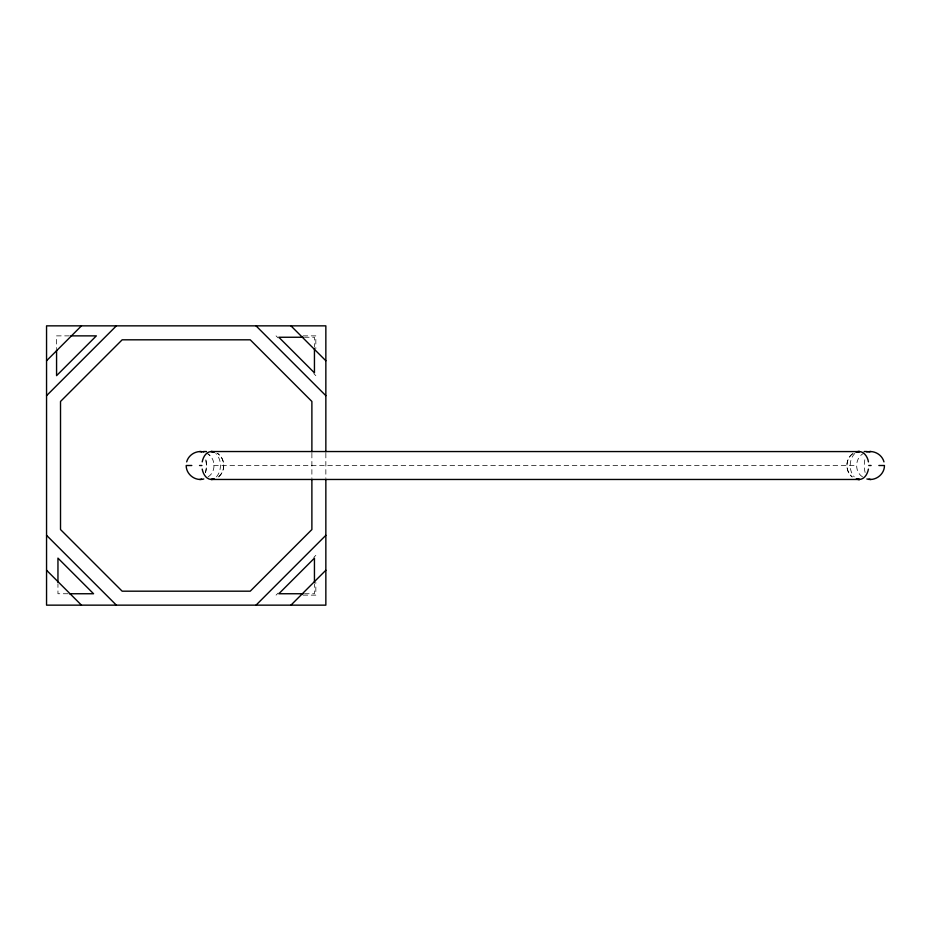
<?xml version="1.0" encoding="UTF-8"?>
<svg xmlns="http://www.w3.org/2000/svg" width="931" height="931" viewBox="0 0 931 931"><rect width="100%" height="100%" fill="white"/><g stroke="black" fill="none" stroke-linecap="round" stroke-linejoin="round"><path stroke-width="0.7" stroke-dasharray="4.66 3.49" d="M862.537 476.858C854.204 471.633 854.914 458.029 863.503 453.409M216.446 476.858C222.009 470.446 221.764 459.495 215.806 453.409M854.844 453.409C848.886 459.495 848.641 470.446 854.204 476.858M276.053 595.13L278.101 593.094M313.794 557.401L315.83 555.353M208.113 476.858C216.446 471.633 215.736 458.029 207.148 453.409M69.348 335.87L56.57 335.87L56.57 348.648M303.052 335.87L315.83 335.87L315.83 348.648M304.472 337.255L314.445 337.255L314.445 347.228M213.653 465.5L856.52 465.5M67.928 593.745L57.955 593.745L57.955 583.772M304.472 593.745L314.445 593.745L314.445 583.772M303.052 595.13L315.83 595.13L315.83 582.352M208.113 454.142L210.045 455.62M276.053 335.87L278.101 337.906M313.794 373.599L315.83 375.647M325.85 453.257L325.85 477.743M311.885 453.269L311.885 477.731M865.12 472.494A13.977 6.412 90 0 1 865.12 458.506M205.53 472.494A13.977 6.412 -90 0 0 205.53 458.506A13.977 6.412 90 0 1 205.53 472.494M218.401 476.963A13.977 12.429 90 0 0 217.493 453.385A13.977 12.429 -90 0 1 218.401 476.963M853.157 453.385A13.977 12.429 -90 0 0 852.249 476.963A13.977 12.429 90 0 1 853.157 453.385"/><path stroke-width="1.4" d="M202.213 461.881C203.074 457.261 205.926 451.872 211.174 451.535L859.732 451.582M868.437 469.119C867.576 473.739 864.724 479.128 859.476 479.465L211.174 479.465C205.926 479.128 203.074 473.739 202.213 469.119M186.677 461.881C188.562 454.654 196.569 450.034 203.784 452.012M46.55 360.763L81.463 325.85M46.55 395.675L116.375 325.85M256.025 605.15L325.85 535.325M290.938 605.15L325.85 570.238M199.793 451.582L199.967 451.535A13.977 6.412 -90 0 1 201.631 451.989M870.857 479.418L870.683 479.465A13.977 6.412 90 0 1 869.019 479.011M210.918 479.418L213.571 478.988M857.079 452.012C863.2 449.871 867.704 456.586 868.437 461.881M210.918 451.582L211.256 451.535A13.977 12.429 90 0 1 214.479 451.989M859.732 479.418L859.394 479.465A13.977 12.429 -90 0 1 856.171 479.011A13.977 12.429 90 0 0 859.394 479.477L857.079 478.988M203.784 478.988C195.277 481.432 186.037 474.345 186.2 465.5L191.798 465.5M866.866 452.012C874.081 450.034 882.088 454.654 883.973 461.881M70.768 335.87L96.347 335.87L56.57 375.647L56.57 350.068M303.052 337.255L278.834 337.255L314.445 372.865L314.445 348.648M203.412 451.535L206.484 451.535M864.166 451.535L867.238 451.535M199.537 465.5L201.899 465.5M868.751 465.5L871.113 465.5M878.852 465.5L884.45 465.5C884.613 474.345 875.373 481.432 866.866 478.988M69.348 593.745L93.566 593.745L57.955 558.135L57.955 582.352M303.052 593.745L278.834 593.745L314.445 558.135L314.445 582.352M211.174 451.535L213.571 452.012M870.857 451.582L870.683 451.535A13.977 6.412 90 0 0 869.019 451.989M199.793 479.418L199.967 479.465A13.977 6.412 -90 0 0 201.631 479.011M290.938 325.85L325.85 360.763M256.025 325.85L325.85 395.675M46.55 535.325L116.375 605.15M46.55 570.238L81.463 605.15M325.85 451.826L325.85 325.85L46.55 325.85L46.55 605.15L325.85 605.15L325.85 479.174M311.885 451.826L311.885 401.459L250.241 339.815L122.159 339.815L60.515 401.459L60.515 529.541L122.159 591.185L250.241 591.185L311.885 529.541L311.885 479.174M214.479 479.011A13.977 12.429 90 0 1 211.256 479.477M859.394 451.523A13.977 12.429 -90 0 0 856.171 451.989A13.977 12.429 90 0 1 859.394 451.523"/></g></svg>
